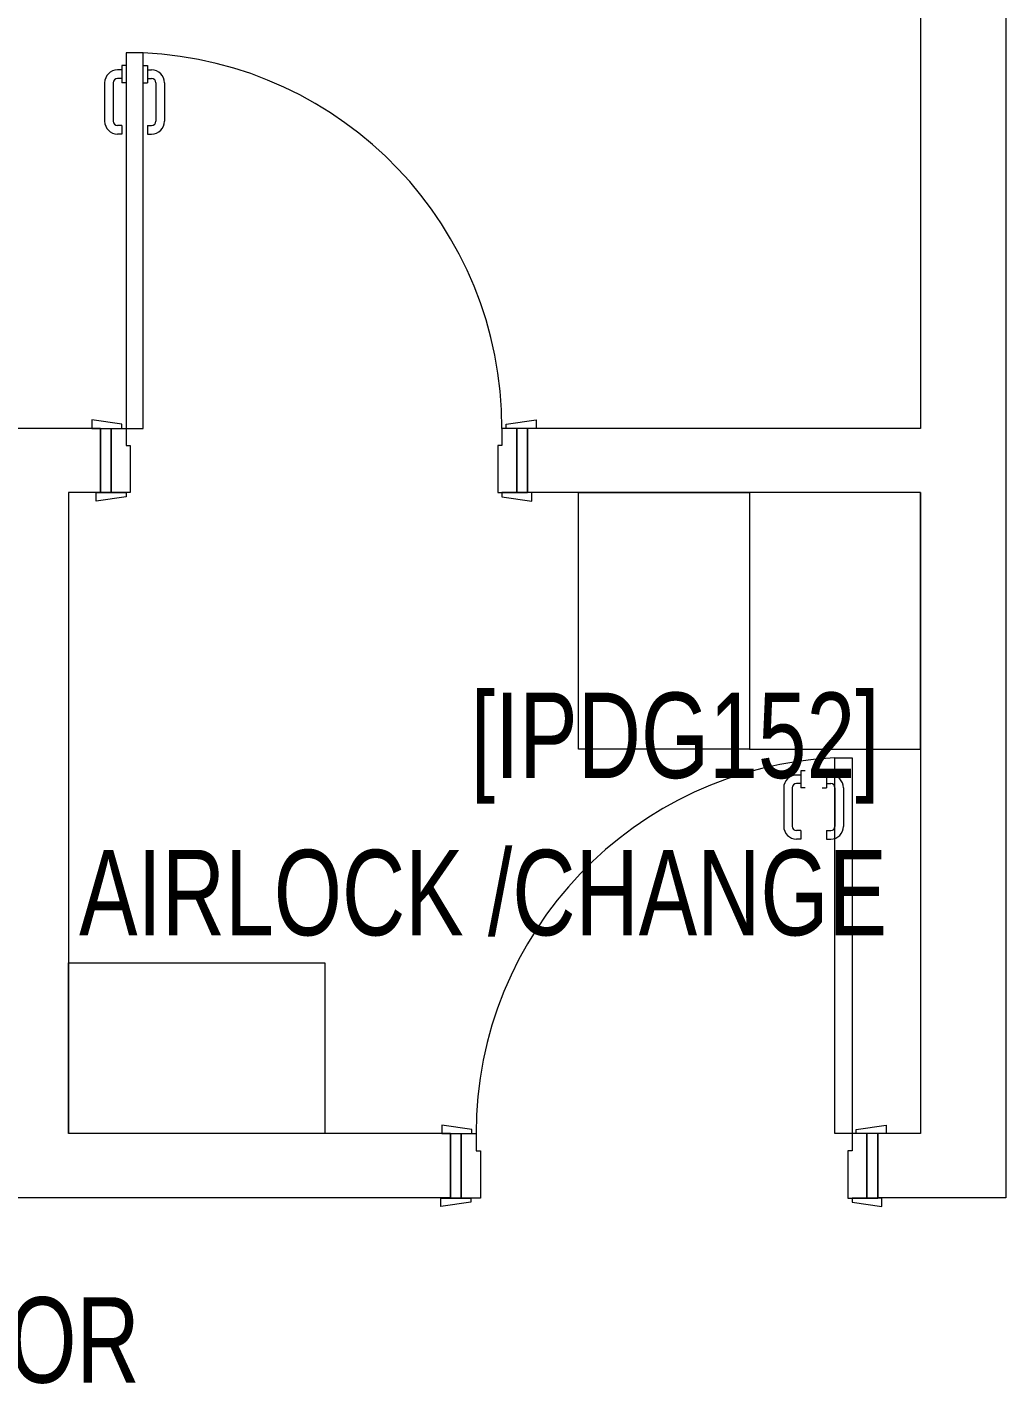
# Model space of a CAD drawing. Header units: millimetres. Extents: x 26027 to 581921, y 7230 to 233891.
# Drawn here: x 535053 to 537344, y 187165 to 190340 of the extents above; entities that cross this region are included whole.
import ezdxf

# ---------------------------------------------------------------- set-up
doc = ezdxf.new("R2010")
doc.units = ezdxf.units.MM
doc.header["$LTSCALE"] = 5
for name, color, linetype, lineweight in [('72_EGR_BASE_TEXT', 7, 'Continuous', 5), ('Medical Equipment and Furniture', 163, 'Continuous', 0), ('Walls', 32, 'Continuous', 5)]:
    doc.layers.add(name, color=color, linetype=linetype, lineweight=lineweight)
doc.layers.add('Wooden Joinery', color=7, linetype='Continuous', lineweight=5, true_color=0xffdcd1)
doc.styles.add('X3G_ENTITY_2587EA', font='swisscl.ttf', dxfattribs={"height": 200})

msp = doc.modelspace()

# ---------------------------------------------------------------- linework, layer by layer
at = {"layer": 'Medical Equipment and Furniture', "elevation": 0}
for points in [[(536343.7, 189250.3), (536743.7, 189250.3), (536743.7, 188650.3), (536343.7, 188650.3)], [(537143.7, 189250.3), (536743.7, 189250.3), (536743.7, 188650.3), (537143.7, 188650.3)], [(535149.4, 187750.3), (535149.4, 188150.3), (535749.4, 188150.3), (535749.4, 187750.3)]]:
    msp.add_lwpolyline(points, close=True, dxfattribs=at)
at = {"layer": 'Walls'}
for p, q in [((537143.7, 194713.4, 0), (537143.7, 189400.3, 0)), ((537343.7, 194654.6, 0), (537343.7, 187600.3, 0)), ((535224.4, 189400.3, 0), (534924.4, 189400.3, 0)), ((535224.4, 189400.3, 0), (535224.4, 189250.3, 0)), ((537143.7, 189400.3, 0), (536224.4, 189400.3, 0)), ((536224.4, 189400.3, 0), (536224.4, 189250.3, 0)), ((535224.4, 189250.3, 0), (535149.4, 189250.3, 0)), ((535149.4, 189250.3, 0), (535149.4, 187750.3, 0)), ((537143.7, 189250.3, 0), (536224.4, 189250.3, 0)), ((537143.7, 189250.3, 0), (537143.7, 187750.3, 0)), ((536043.7, 187750.3, 0), (535149.4, 187750.3, 0)), ((536043.7, 187750.3, 0), (536043.7, 187600.3, 0)), ((537143.7, 187750.3, 0), (537043.7, 187750.3, 0)), ((537043.7, 187750.3, 0), (537043.7, 187600.3, 0)), ((536043.7, 187600.3, 0), (527192.8, 187600.3, 0)), ((537343.7, 187600.3, 0), (537043.7, 187600.3, 0))]:
    msp.add_line(p, q, dxfattribs=at)
at = {"layer": 'Wooden Joinery'}
for p, q in [((535274.4, 190239.4, 0), (535264.4, 190239.4, 0)), ((535274.4, 190249.4, 0), (535274.4, 190209.4, 0)), ((535284.4, 190249.4, 0), (535274.4, 190249.4, 0)), ((535324.4, 190249.4, 0), (535334.4, 190249.4, 0)), ((535334.4, 190249.4, 0), (535334.4, 190209.4, 0)), ((535334.4, 190239.4, 0), (535344.4, 190239.4, 0)), ((535234.4, 190209.4, 0), (535234.4, 190119.4, 0)), ((535254.4, 190209.4, 0), (535254.4, 190119.4, 0)), ((535274.4, 190219.4, 0), (535264.4, 190219.4, 0)), ((535284.4, 190209.4, 0), (535274.4, 190209.4, 0)), ((535324.4, 190209.4, 0), (535334.4, 190209.4, 0)), ((535334.4, 190219.4, 0), (535344.4, 190219.4, 0)), ((535354.4, 190209.4, 0), (535354.4, 190119.4, 0)), ((535374.4, 190209.4, 0), (535374.4, 190119.4, 0)), ((535274.4, 190109.4, 0), (535264.4, 190109.4, 0)), ((535274.4, 190109.4, 0), (535274.4, 190089.4, 0)), ((535334.4, 190109.4, 0), (535344.4, 190109.4, 0)), ((535334.4, 190109.4, 0), (535334.4, 190089.4, 0)), ((535274.4, 190089.4, 0), (535264.4, 190089.4, 0)), ((535334.4, 190089.4, 0), (535344.4, 190089.4, 0)), ((536863.7, 188589.4, 0), (536853.7, 188589.4, 0)), ((536863.7, 188599.4, 0), (536863.7, 188559.4, 0)), ((536873.7, 188599.4, 0), (536863.7, 188599.4, 0)), ((536913.7, 188599.4, 0), (536923.7, 188599.4, 0)), ((536923.7, 188599.4, 0), (536923.7, 188559.4, 0)), ((536923.7, 188589.4, 0), (536933.7, 188589.4, 0)), ((536823.7, 188559.4, 0), (536823.7, 188469.4, 0)), ((536843.7, 188559.4, 0), (536843.7, 188469.4, 0)), ((536863.7, 188569.4, 0), (536853.7, 188569.4, 0)), ((536873.7, 188559.4, 0), (536863.7, 188559.4, 0)), ((536913.7, 188559.4, 0), (536923.7, 188559.4, 0)), ((536923.7, 188569.4, 0), (536933.7, 188569.4, 0)), ((536943.7, 188559.4, 0), (536943.7, 188469.4, 0)), ((536963.7, 188559.4, 0), (536963.7, 188469.4, 0)), ((536863.7, 188459.4, 0), (536853.7, 188459.4, 0)), ((536863.7, 188459.4, 0), (536863.7, 188439.4, 0)), ((536923.7, 188459.4, 0), (536933.7, 188459.4, 0)), ((536923.7, 188459.4, 0), (536923.7, 188439.4, 0)), ((536863.7, 188439.4, 0), (536853.7, 188439.4, 0)), ((536923.7, 188439.4, 0), (536933.7, 188439.4, 0))]:
    msp.add_line(p, q, dxfattribs=at)
at = {"layer": 'Wooden Joinery', "elevation": 0}
for points in [[(535324.4, 189400.3), (535324.4, 190279.4), (535284.4, 190279.4), (535284.4, 189400.3)], [(535324.4, 189400.3), (535324.4, 190279.4), (535284.4, 190279.4), (535284.4, 189400.3)], [(535274.4, 189400.3), (535274.4, 189410.3), (535204.4, 189420.3), (535204.4, 189400.3)], [(536174.4, 189400.3), (536174.4, 189410.3), (536244.4, 189420.3), (536244.4, 189400.3)], [(535284.4, 189250.3), (535284.4, 189240.3), (535214.4, 189230.3), (535214.4, 189250.3)], [(536164.4, 189250.3), (536164.4, 189240.3), (536234.4, 189230.3), (536234.4, 189250.3)], [(536943.7, 187750.3), (536943.7, 188629.4), (536983.7, 188629.4), (536983.7, 187750.3)], [(536943.7, 187750.3), (536943.7, 188629.4), (536983.7, 188629.4), (536983.7, 187750.3)], [(536093.7, 187750.3), (536093.7, 187760.3), (536023.7, 187770.3), (536023.7, 187750.3)], [(536993.7, 187750.3), (536993.7, 187760.3), (537063.7, 187770.3), (537063.7, 187750.3)], [(536091.2, 187599.7), (536091.2, 187589.7), (536021.2, 187579.7), (536021.2, 187599.7)], [(536983.7, 187599.7), (536983.7, 187589.7), (537053.7, 187579.7), (537053.7, 187599.7)]]:
    msp.add_lwpolyline(points, close=True, dxfattribs=at)
for points in [[(535249.4, 189400.3), (535249.4, 189250.3), (535224.4, 189250.3), (535224.4, 189400.3), (535249.4, 189400.3)], [(535249.4, 189400.3), (535284.4, 189400.3), (535284.4, 189360.3), (535294.4, 189360.3), (535294.4, 189250.3), (535249.4, 189250.3), (535249.4, 189400.3)], [(536199.4, 189400.3), (536164.4, 189400.3), (536164.4, 189360.3), (536154.4, 189360.3), (536154.4, 189250.3), (536199.4, 189250.3), (536199.4, 189400.3)], [(536199.4, 189400.3), (536199.4, 189250.3), (536224.4, 189250.3), (536224.4, 189400.3), (536199.4, 189400.3)], [(536068.7, 187750.3), (536068.7, 187599.7), (536043.7, 187599.7), (536043.7, 187750.3), (536068.7, 187750.3)], [(536068.7, 187750.3), (536103.7, 187750.3), (536103.7, 187710.3), (536113.7, 187710.3), (536113.7, 187599.7), (536068.7, 187599.7), (536068.7, 187750.3)], [(537018.7, 187750.3), (536983.7, 187750.3), (536983.7, 187710.3), (536973.7, 187710.3), (536973.7, 187599.7), (537018.7, 187599.7), (537018.7, 187750.3)], [(537018.7, 187750.3), (537018.7, 187599.7), (537043.7, 187599.7), (537043.7, 187750.3), (537018.7, 187750.3)]]:
    msp.add_lwpolyline(points, dxfattribs=at)
at = {"layer": 'Wooden Joinery'}
for centre, radius, start, end in [((535284.4, 189400.3, 0), 880, 0, 87.3947), ((535264.4, 190209.4, 0), 30, 90, 180), ((535344.4, 190209.4, 0), 30, 0, 90), ((535264.4, 190209.4, 0), 10, 90, 180), ((535344.4, 190209.4, 0), 10, 0, 90), ((535264.4, 190119.4, 0), 30, 180, 270), ((535264.4, 190119.4, 0), 10, 180, 270), ((535344.4, 190119.4, 0), 10, 270, 0), ((535344.4, 190119.4, 0), 30, 270, 0), ((536983.7, 187750.3, 0), 880, 92.6053, 180), ((536853.7, 188559.4, 0), 30, 90, 180), ((536933.7, 188559.4, 0), 30, 0, 90), ((536853.7, 188559.4, 0), 10, 90, 180), ((536933.7, 188559.4, 0), 10, 0, 90), ((536853.7, 188469.4, 0), 30, 180, 270), ((536853.7, 188469.4, 0), 10, 180, 270), ((536933.7, 188469.4, 0), 10, 270, 0), ((536933.7, 188469.4, 0), 30, 270, 0)]:
    msp.add_arc(centre, radius, start, end, dxfattribs=at)

# ---------------------------------------------------------------- texts
at = {"layer": '72_EGR_BASE_TEXT', "char_height": 200, "attachment_point": 2, "style": 'X3G_ENTITY_2587EA'}
for s, insert in [('[IPDG152]', (536569.5, 188782.4)), ('AIRLOCK /CHANGE', (536120, 188414.4)), ('DIRTY RECEIVING CORRIDOR', (533830.3, 187367.6))]:
    msp.add_mtext(s, dxfattribs=dict(at, insert=insert))

doc.saveas('drawing.dxf')
